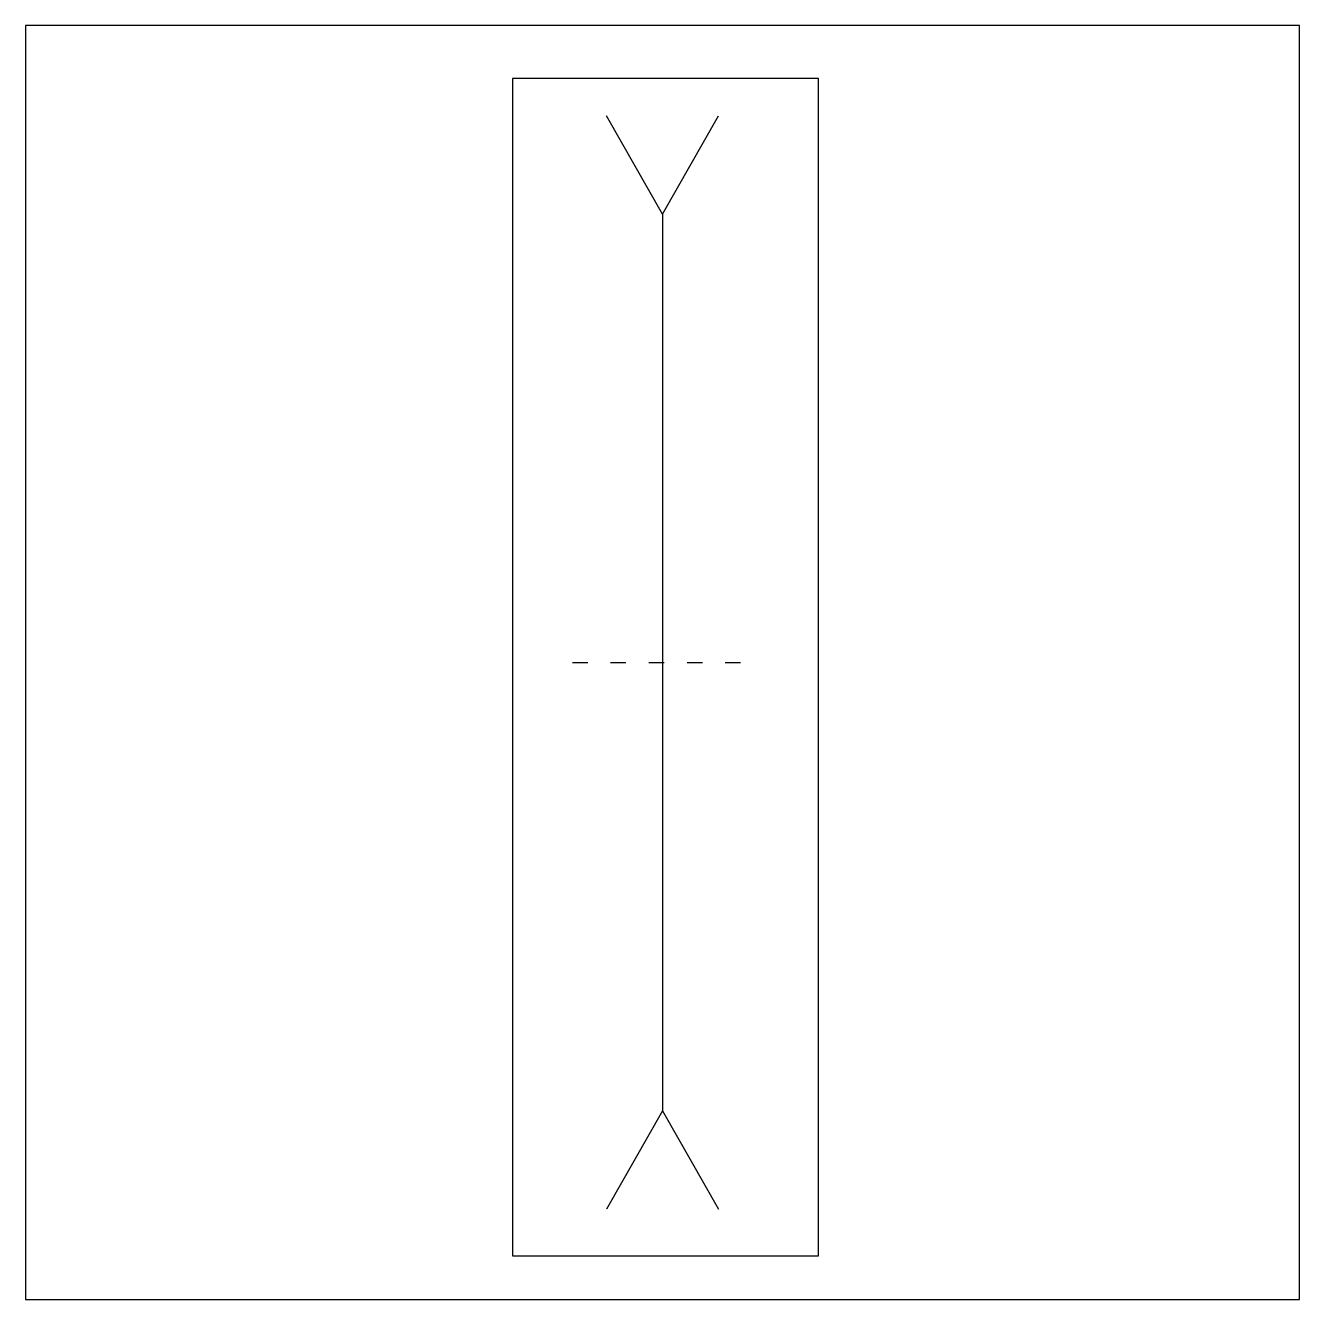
# Model space of a CAD drawing. Header units: millimetres. Extents: x 0 to 1000, y 0 to 1000.
import ezdxf

# ---------------------------------------------------------------- set-up
doc = ezdxf.new("R2010")
doc.units = ezdxf.units.MM
doc.linetypes.add('ACAD_ISO03W100', pattern=[30, 12, -18])
doc.layers.get('0').update_dxf_attribs({"color": 2})
doc.layers.add('1', color=1, linetype='Continuous')
doc.layers.add('3', color=7, linetype='Continuous')

msp = doc.modelspace()

# ---------------------------------------------------------------- linework, layer by layer
at = {"color": 2}
msp.add_lwpolyline([(0, 0), (1000, 0), (1000, 1000), (0, 1000)], close=True, dxfattribs=at)
at = {"layer": '1', "color": 1}
for p, q in [((382.3, 958.5), (382.3, 34.3)), ((622.5, 958.5), (382.3, 958.5)), ((622.5, 34.3), (622.5, 958.5)), ((382.3, 34.3), (622.5, 34.3))]:
    msp.add_line(p, q, dxfattribs=at)
at = {"layer": '3'}
for p, q in [((500, 852), (456, 929.1)), ((500, 852), (544, 929.1)), ((500, 852), (500, 148)), ((500, 148), (456, 70.9)), ((500, 148), (544, 70.9))]:
    msp.add_line(p, q, dxfattribs=at)
at = {"layer": '3', "linetype": 'ACAD_ISO03W100'}
msp.add_line((429.3, 500), (570.7, 500), dxfattribs=at)

doc.saveas('drawing.dxf')
